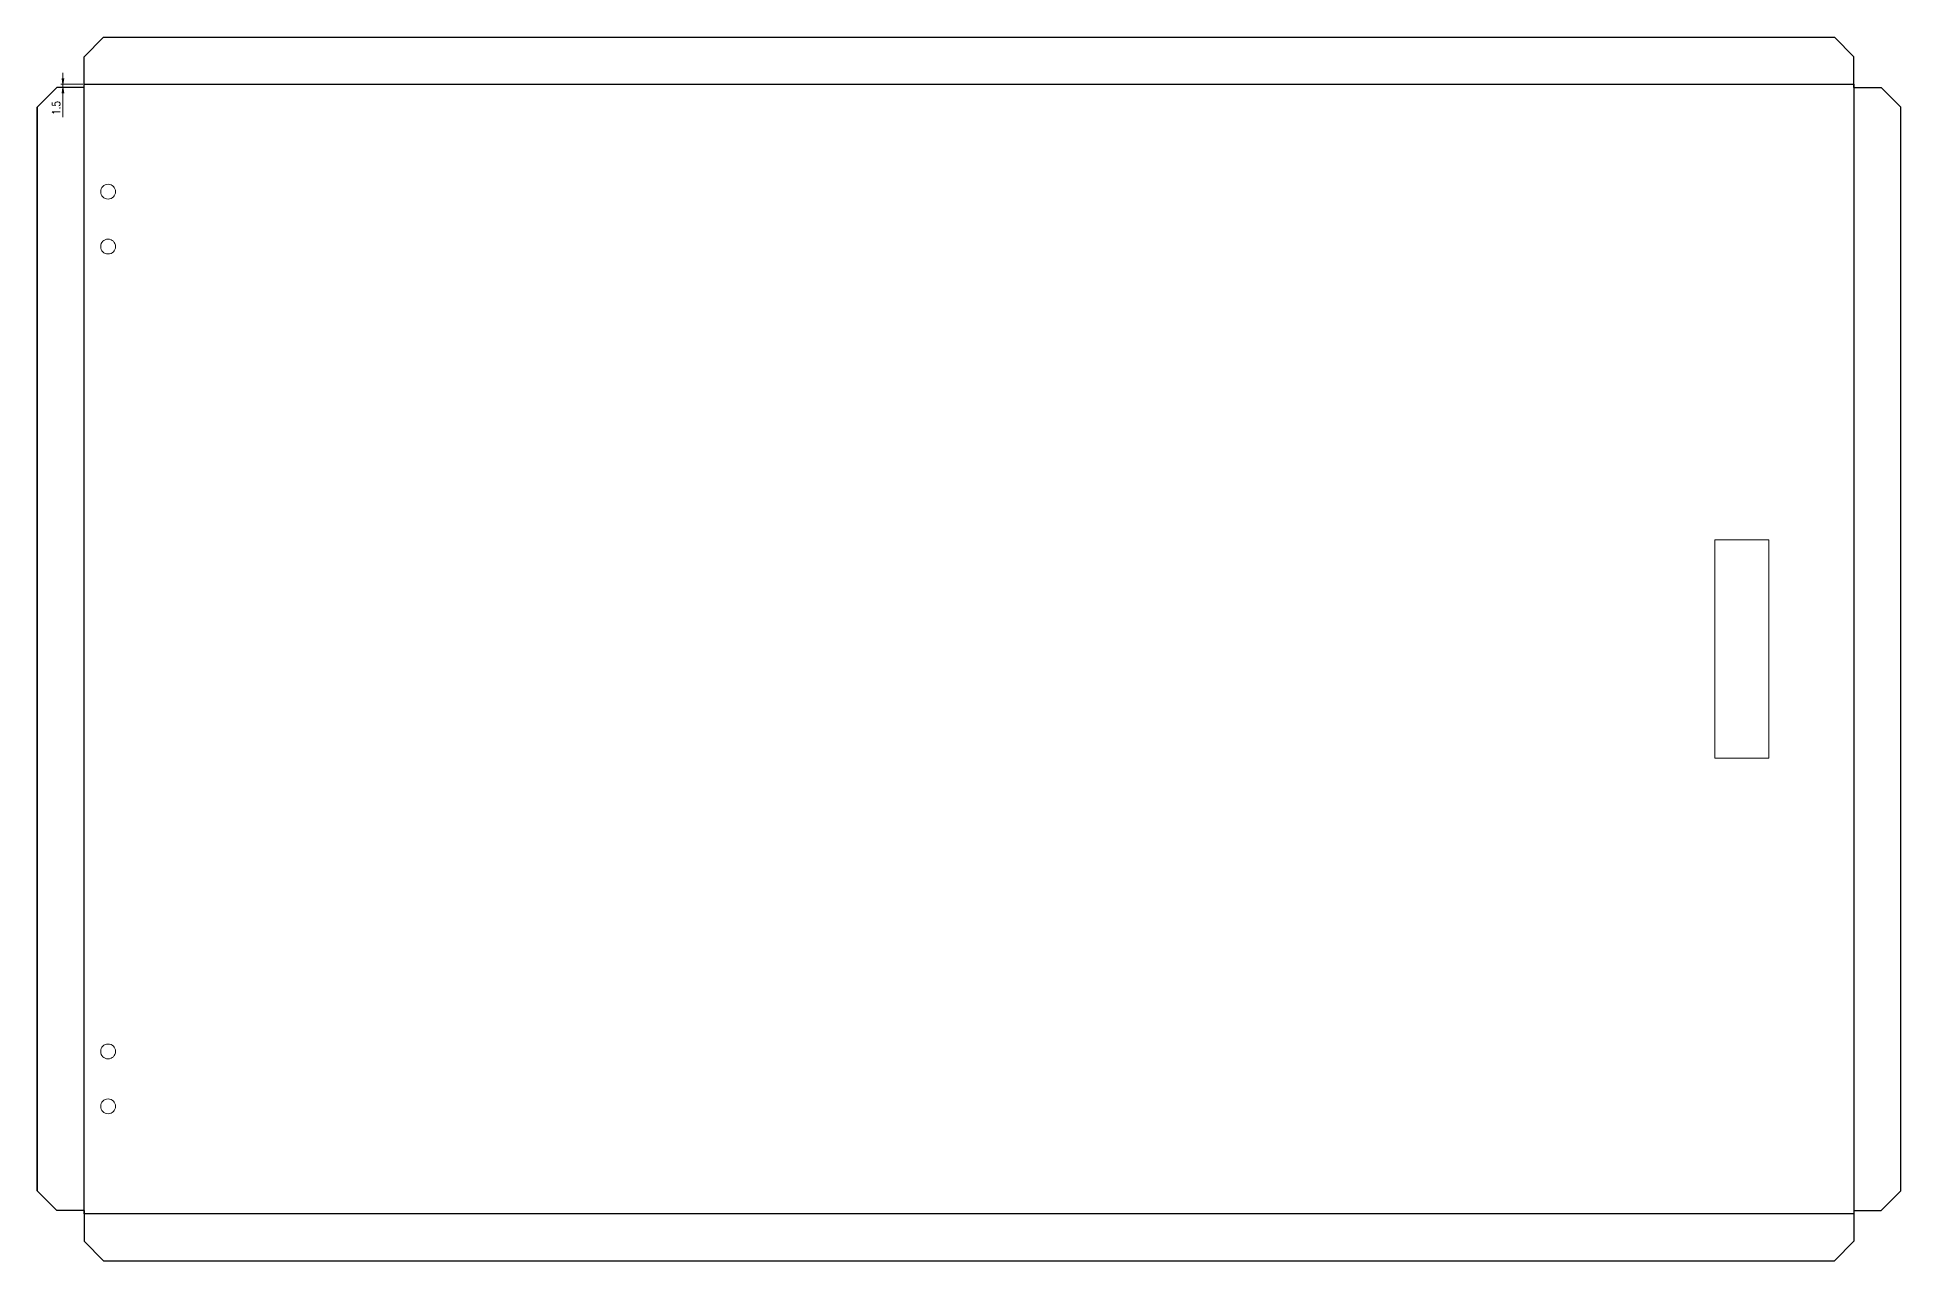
# Model space of a CAD drawing. Header units: millimetres. Extents: x 26565 to 28245, y -18725 to -16942.
# Drawn here: x 26905 to 27720, y -17477 to -16942 of the extents above; entities that cross this region are included whole.
import ezdxf

# ---------------------------------------------------------------- set-up
doc = ezdxf.new("R2010")
doc.units = ezdxf.units.MM
doc.header["$PDMODE"] = 35
doc.layers.add('0-s', color=7, linetype='Continuous')
doc.layers.add('0-z', color=6, linetype='Continuous')
doc.layers.add('DRAWING', color=7, linetype='Continuous', lineweight=35)
doc.styles.add('DIM', font='romans.shx', dxfattribs={"width": 0.8, "bigfont": 'bigfont.shx'})
doc.dimstyles.new('YH 1-1', dxfattribs={"dimtxt": 3.5, "dimasz": 2.5, "dimexe": 1, "dimexo": 0.625, "dimgap": 1.2, "dimtad": 3, "dimzin": 9, "dimdsep": 46, "dimtxsty": 'DIM', "dimblk": 'OPEN', "dimcen": 0, "dimclrd": 8, "dimclre": 8, "dimclrt": 2, "dimazin": 2, "dimtfac": 0.5, "dimtmove": 0, "dimatfit": 3, "dimldrblk": 'OPEN', "dimfxl": 0, "dimtolj": 2, "dimlwd": 13, "dimlwe": 13, "dimarcsym": 0})

# ---------------------------------------------------------------- blocks, each defined once
blk = doc.blocks.new('_Open')
at = {"color": 0, "linetype": 'ByBlock', "lineweight": -2}
for p, q in [((-1, 0.17), (0, 0)), ((-1, -0.17), (0, 0)), ((0, 0), (-1, 0))]:
    blk.add_line(p, q, dxfattribs=at)
blk = doc.blocks.new('*D9')
at = {"layer": '0-z', "color": 8, "lineweight": 13, "transparency": 16777216}
for p, q in [((26915.85, -16959.81), (26915.85, -16957.31)), ((26924.48, -16962.31), (26914.85, -16962.31)), ((26924.48, -16963.81), (26914.85, -16963.81)), ((26915.85, -16962.31), (26915.85, -16963.81)), ((26915.85, -16966.31), (26915.85, -16976.68))]:
    blk.add_line(p, q, dxfattribs=at)
at = {"layer": 'Defpoints', "color": 0, "transparency": 16777216}
for p in [(26915.85, -16963.81), (26925.1, -16962.31), (26925.1, -16963.81)]:
    blk.add_point(p, dxfattribs=at)
at = {"layer": '0-z', "color": 8, "lineweight": 13, "transparency": 16777216, "xscale": 2.5, "yscale": 2.5, "zscale": 2.5}
for p, rotation in [((26915.85, -16962.31), 270), ((26915.85, -16963.81), 90)]:
    blk.add_blockref('_Open', p, dxfattribs=dict(at, rotation=rotation))
at = {"layer": '0-z', "color": 2, "transparency": 16777216, "insert": (26912.9, -16972.75), "char_height": 3.5, "attachment_point": 5, "rotation": 90, "style": 'DIM'}
blk.add_mtext('\\A2;1.5', dxfattribs=at)

msp = doc.modelspace()

# ---------------------------------------------------------------- linework, layer by layer
at = {"color": 7, "linetype": 'Continuous', "lineweight": 15}
for p, q in [((27661.854, -17161.563), (27638.354, -17161.563)), ((27638.354, -17161.563), (27638.354, -17257.063)), ((27661.854, -17257.063), (27661.854, -17161.563)), ((27638.354, -17257.063), (27661.854, -17257.063))]:
    msp.add_line(p, q, dxfattribs=at)
for centre in [(26935.604, -17009.313), (26935.604, -17033.313), (26935.604, -17385.313), (26935.604, -17409.313)]:
    msp.add_circle(centre, 3.25, dxfattribs=at)
at = {"layer": '0-s'}
for p, q in [((26925.104, -16950.313), (26933.604, -16941.813)), ((26933.604, -16941.813), (27690.604, -16941.813)), ((27699.104, -16950.313), (27690.604, -16941.813)), ((26925.104, -16963.813), (26925.104, -16950.313)), ((27699.104, -16963.813), (27699.104, -16950.313)), ((26913.104, -16963.813), (26904.604, -16972.313)), ((26925.104, -16963.813), (26913.104, -16963.813)), ((27699.104, -16963.813), (27711.104, -16963.813)), ((27711.104, -16963.813), (27719.604, -16972.313)), ((27719.604, -17446.313), (27719.604, -16972.313)), ((26913.104, -17454.813), (26904.604, -17446.313)), ((27711.104, -17454.813), (27719.604, -17446.313)), ((26925.104, -17454.813), (26913.104, -17454.813)), ((26925.104, -17454.813), (26925.104, -17468.313)), ((27699.104, -17454.813), (27699.104, -17468.313)), ((27699.104, -17454.813), (27711.104, -17454.813)), ((26925.104, -17468.313), (26933.604, -17476.813)), ((27699.104, -17468.313), (27690.604, -17476.813)), ((26933.604, -17476.813), (27690.604, -17476.813))]:
    msp.add_line(p, q, dxfattribs=at)
at = {"layer": '0-z'}
for p, q in [((26925.104, -16962.313), (27699.104, -16962.313)), ((26925.104, -17456.313), (26925.104, -16962.313)), ((27699.104, -16962.313), (27699.104, -17456.313)), ((27699.104, -17456.313), (26925.104, -17456.313))]:
    msp.add_line(p, q, dxfattribs=at)
at = {"layer": 'DRAWING'}
msp.add_line((26904.604, -16972.313), (26904.604, -17446.313), dxfattribs=at)

# ---------------------------------------------------------------- dimensions: what is measured, and where the dimension line sits
at = {"layer": '0-z'}
dim = msp.add_linear_dim(base=(26915.854, -16963.813), p1=(26925.104, -16962.313), p2=(26925.104, -16963.813), angle=90, dimstyle='YH 1-1', dxfattribs=at)
dim.commit()
dim.dimension.update_dxf_attribs({"geometry": '*D9', "text_midpoint": (26912.904, -16972.747)})

doc.saveas('drawing.dxf')
